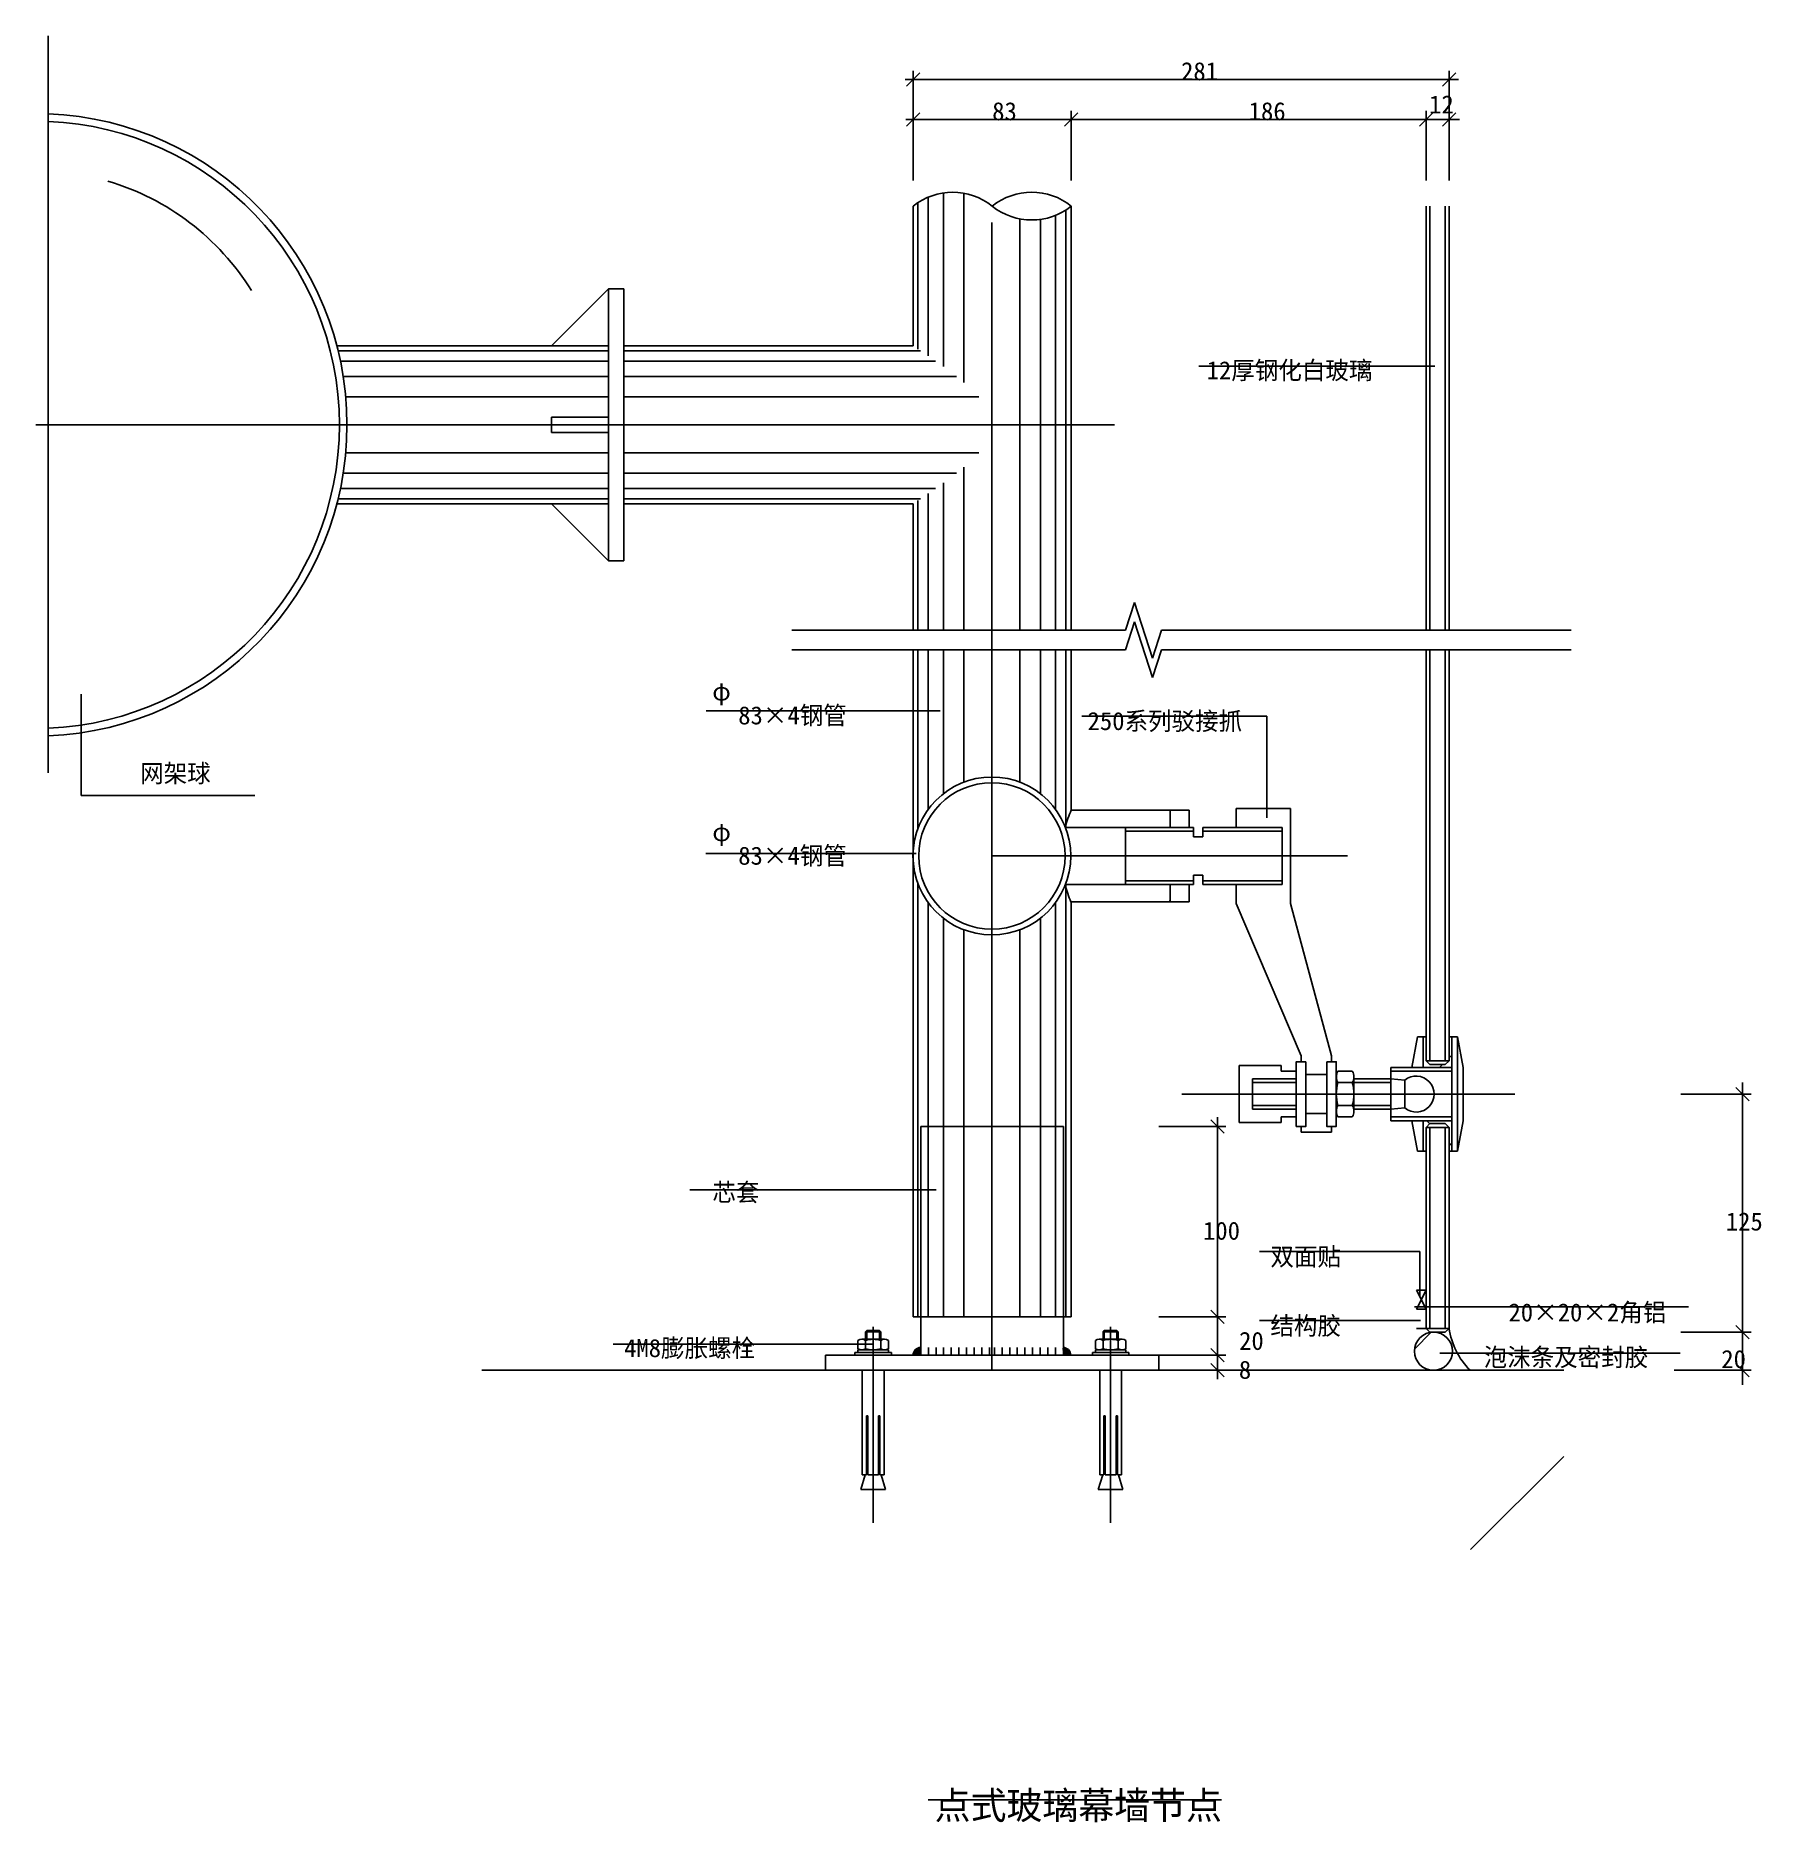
# Model space of a CAD drawing. Header units: metres. Extents: x 2884 to 3790, y 3494 to 4432.
import ezdxf

# ---------------------------------------------------------------- set-up
doc = ezdxf.new("R2010")
doc.units = ezdxf.units.M
for name, color, linetype in [('212', 2, 'Continuous'), ('ASHADE', 1, 'Continuous'), ('图层1', 252, 'Continuous'), ('外形', 3, 'Continuous'), ('文字标注1', 4, 'Continuous'), ('轴线', 6, 'Continuous')]:
    doc.layers.add(name, color=color, linetype=linetype)

# ---------------------------------------------------------------- blocks, each defined once
blk = doc.blocks.new('_ARCHTICK')
at = {"color": 0, "linetype": 'ByBlock'}
blk.add_lwpolyline([(-0.5, -0.5), (0.5, 0.5)], dxfattribs=at)

msp = doc.modelspace()

# ---------------------------------------------------------------- hatches: boundary and pattern name
at = {"layer": '图层1'}
h = msp.add_hatch(dxfattribs=at)
h.set_pattern_fill('ANSI37', scale=15)
h.paths.add_polyline_path([(3627.16, 3890.1), (3627.16, 3906.1), (3625.66, 3906.1), (3625.66, 3893.6), (3623.66, 3891.6), (3615.66, 3891.6), (3613.66, 3893.6), (3613.66, 3906.1), (3612.16, 3906.1), (3612.16, 3890.1)])
h = msp.add_hatch(dxfattribs=at)
h.set_pattern_fill('ANSI37', scale=15)
h.paths.add_polyline_path([(3627.16, 3862.1), (3627.16, 3846.1), (3625.66, 3846.1), (3625.66, 3858.6), (3623.66, 3860.6), (3615.66, 3860.6), (3613.66, 3858.6), (3613.66, 3846.1), (3612.16, 3846.1), (3612.16, 3862.1)])
h = msp.add_hatch(dxfattribs=at)
h.set_pattern_fill('ANSI31', scale=10)
h.paths.add_polyline_path([(3608.66, 3753.1), (3613.66, 3753.1), (3613.66, 3763.1), (3608.66, 3763.1)])
h = msp.add_hatch(dxfattribs=at)
h.set_pattern_fill('AR-SAND')
h.paths.add_polyline_path([(3625.66, 3753.1), (3623.66, 3751.1), (3617.48, 3751.1, -0.41), (3627.48, 3741.1, -0.41), (3617.48, 3731.1), (3636.7, 3731.1, -0.16)])
h = msp.add_hatch(dxfattribs=at)
h.set_pattern_fill('SOLID')
h.paths.add_polyline_path([(3348.33, 3739.1), (3348.33, 3743.1, 0.41), (3344.33, 3739.1)])
h = msp.add_hatch(dxfattribs=at)
h.set_pattern_fill('SOLID')
h.paths.add_polyline_path([(3423, 3743.1, -0.41), (3427, 3739.1), (3423, 3739.1)])
h = msp.add_hatch(dxfattribs=at)
h.set_pattern_fill('ANSI37', scale=30)
h.paths.add_polyline_path([(3627.48, 3741.1, 1), (3607.48, 3741.1, 1)])
h = msp.add_hatch(dxfattribs=at)
h.set_pattern_fill('AR-CONC', scale=10)
h.paths.add_polyline_path([(3442.28, 3731.1), (3329.04, 3731.1), (3329.04, 3676.28), (3327.45, 3676.28), (3329.8, 3668.46), (3316.85, 3668.46), (3319.2, 3676.28), (3317.61, 3676.28), (3317.61, 3731.1), (3117.97, 3731.1), (3117.97, 3636.96), (3685.84, 3636.96), (3685.84, 3731.1), (3453.72, 3731.1), (3453.72, 3676.28), (3452.13, 3676.28), (3454.47, 3668.46), (3441.52, 3668.46), (3443.87, 3676.28), (3442.28, 3676.28)])
h = msp.add_hatch(dxfattribs=at)
h.set_pattern_fill('ANSI31', scale=250)
h.paths.add_polyline_path([(3442.28, 3731.1), (3329.04, 3731.1), (3329.04, 3676.28), (3327.45, 3676.28), (3329.8, 3668.46), (3316.85, 3668.46), (3319.2, 3676.28), (3317.61, 3676.28), (3317.61, 3731.1), (3117.97, 3731.1), (3117.97, 3636.96), (3685.84, 3636.96), (3685.84, 3731.1), (3453.72, 3731.1), (3453.72, 3676.28), (3452.13, 3676.28), (3454.47, 3668.46), (3441.52, 3668.46), (3443.87, 3676.28), (3442.28, 3676.28)])

# ---------------------------------------------------------------- linework, layer by layer
for p, q in [((3630.65, 4408.73), (3340.19, 4408.73)), ((3344.33, 4355.62), (3344.33, 4413.23)), ((3625.66, 4355.62), (3625.66, 4413.23)), ((3344.33, 4355.62), (3344.33, 4392.23)), ((3427.33, 4355.62), (3427.33, 4392.23)), ((3427.33, 4355.62), (3427.33, 4392.23)), ((3613.66, 4355.62), (3613.66, 4392.23)), ((3613.66, 4355.62), (3613.66, 4392.23)), ((3625.66, 4355.62), (3625.66, 4392.23)), ((3340.46, 4387.73), (3427.33, 4387.73)), ((3427.33, 4387.73), (3613.66, 4387.73)), ((3613.66, 4387.73), (3631.21, 4387.73)), ((3346.84, 4344.09), (3346.84, 4267.19)), ((3352.19, 4346.94), (3352.19, 4263.58)), ((3360.23, 4349.19), (3360.23, 4258)), ((3370.94, 4349.02), (3370.94, 4249.73)), ((3400.39, 4335.56), (3400.39, 4119.55)), ((3411.1, 4335.29), (3411.1, 4119.55)), ((3419.13, 4337.44), (3419.13, 4119.55)), ((3424.48, 4340.22), (3424.48, 4119.55)), ((3615.66, 4342.26), (3615.66, 4119.55)), ((3623.66, 4342.26), (3623.66, 4119.55)), ((3184.43, 4266.27), (3042.42, 4266.27)), ((3184.43, 4260.92), (3043.63, 4260.92)), ((3348.2, 4266.27), (3192.43, 4266.27)), ((3356.08, 4260.92), (3192.43, 4260.92)), ((3184.43, 4252.89), (3045.1, 4252.89)), ((3367.06, 4252.89), (3192.43, 4252.89)), ((3184.43, 4242.18), (3046.43, 4242.18)), ((3378.75, 4242.18), (3192.43, 4242.18)), ((3184.43, 4212.73), (3046.43, 4212.73)), ((3378.75, 4212.73), (3192.43, 4212.73)), ((3184.43, 4202.02), (3045.1, 4202.02)), ((3367.06, 4202.02), (3192.43, 4202.02)), ((3370.94, 4205.17), (3370.94, 4119.55)), ((3184.43, 4193.98), (3043.63, 4193.98)), ((3356.08, 4193.98), (3192.43, 4193.98)), ((3360.23, 4196.91), (3360.23, 4119.55)), ((3184.43, 4188.63), (3042.42, 4188.63)), ((3348.2, 4188.63), (3192.43, 4188.63)), ((3346.84, 4187.72), (3346.84, 4119.55)), ((3352.19, 4191.32), (3352.19, 4119.55)), ((3460.5, 4134.09), (3455.75, 4119.55)), ((3460.5, 4134.09), (3469.99, 4105.01)), ((3280.7, 4119.55), (3455.75, 4119.55)), ((3460.5, 4123.93), (3455.75, 4109.39)), ((3460.5, 4123.93), (3469.99, 4094.85)), ((3469.99, 4105.01), (3474.74, 4119.55)), ((3474.74, 4119.55), (3689.81, 4119.55)), ((3280.7, 4109.39), (3455.75, 4109.39)), ((3346.84, 4109.39), (3346.84, 4015.58)), ((3352.19, 4109.39), (3352.19, 4025.53)), ((3360.23, 4109.39), (3360.23, 4033.81)), ((3370.94, 4109.39), (3370.94, 4039.83)), ((3400.39, 4109.39), (3400.39, 4039.83)), ((3411.1, 4109.39), (3411.1, 4033.81)), ((3419.13, 4109.39), (3419.13, 4025.53)), ((3424.48, 4109.39), (3424.48, 4015.58)), ((3469.99, 4094.85), (3474.74, 4109.39)), ((3474.74, 4109.39), (3689.81, 4109.39)), ((3615.66, 4109.39), (3615.66, 3893.6)), ((3623.66, 4109.39), (3623.66, 3893.6)), ((3479.18, 4025.1), (3479.18, 4016.1)), ((3424.08, 4016.1), (3491.47, 4016.1)), ((3455.89, 4016.1), (3455.89, 3986.1)), ((3513.98, 4016.1), (3537.98, 4016.1)), ((3537.98, 4016.1), (3537.98, 3986.1)), ((3455.89, 4014.1), (3491.47, 4014.1)), ((3496.47, 4014.1), (3537.98, 4014.1)), ((3346.84, 3986.63), (3346.84, 3759.1)), ((3423.98, 3986.1), (3491.47, 3986.1)), ((3424.48, 3986.63), (3424.48, 3759.1)), ((3455.89, 3988.1), (3491.47, 3988.1)), ((3496.47, 3988.1), (3537.98, 3988.1)), ((3513.98, 3986.1), (3537.98, 3986.1)), ((3352.19, 3976.68), (3352.19, 3759.1)), ((3419.13, 3976.68), (3419.13, 3759.1)), ((3360.23, 3968.4), (3360.23, 3759.1)), ((3411.1, 3968.4), (3411.1, 3759.1)), ((3370.94, 3962.38), (3370.94, 3759.1)), ((3400.39, 3962.38), (3400.39, 3759.1)), ((3613.66, 3906.1), (3612.16, 3906.1)), ((3627.16, 3906.1), (3625.66, 3906.1)), ((3627.16, 3846.1), (3627.16, 3906.1)), ((3630.16, 3846.1), (3630.16, 3906.1)), ((3625.66, 3893.6), (3613.66, 3893.6)), ((3522.48, 3884.1), (3522.48, 3868.1)), ((3522.48, 3884.1), (3545.48, 3884.1)), ((3595.16, 3888.1), (3627.16, 3888.1)), ((3595.16, 3884.1), (3602.37, 3883.41)), ((3602.37, 3868.8), (3602.37, 3883.41)), ((3522.48, 3882.1), (3545.48, 3882.1)), ((3574.88, 3882.1), (3567.34, 3882.1)), ((3575.74, 3882.1), (3595.16, 3882.1)), ((3747.33, 3876.1), (3784.21, 3876.1)), ((3779.71, 3882.15), (3779.71, 3751.1)), ((3522.48, 3870.1), (3545.48, 3870.1)), ((3522.48, 3868.1), (3545.48, 3868.1)), ((3574.88, 3870.11), (3567.34, 3870.11)), ((3575.74, 3870.1), (3595.16, 3870.1)), ((3595.16, 3868.1), (3602.37, 3868.8)), ((3473.33, 3859.1), (3508.52, 3859.1)), ((3504.02, 3863.89), (3504.02, 3759.1)), ((3595.16, 3864.1), (3627.16, 3864.1)), ((3625.66, 3858.6), (3613.66, 3858.6)), ((3615.66, 3753.1), (3615.66, 3858.6)), ((3623.66, 3753.1), (3623.66, 3858.6)), ((3613.66, 3846.1), (3612.16, 3846.1)), ((3627.16, 3846.1), (3625.66, 3846.1)), ((3613.66, 3763.1), (3608.66, 3773.1)), ((3613.66, 3773.1), (3608.66, 3763.1)), ((3608.66, 3773.1), (3613.66, 3773.1)), ((3608.66, 3763.1), (3613.66, 3763.1)), ((3319.99, 3751.89), (3319.33, 3751.22)), ((3326.66, 3751.89), (3319.99, 3751.89)), ((3327.33, 3751.22), (3326.66, 3751.89)), ((3444, 3751.22), (3444.66, 3751.89)), ((3444.66, 3751.89), (3451.33, 3751.89)), ((3451.33, 3751.89), (3452, 3751.22)), ((3473.33, 3759.1), (3508.52, 3759.1)), ((3473.33, 3759.1), (3508.52, 3759.1)), ((3504.02, 3759.1), (3504.02, 3739.1)), ((3608.66, 3753.1), (3613.66, 3753.1)), ((3625.66, 3753.1), (3613.66, 3753.1)), ((3315.33, 3746.8), (3315.33, 3742.35)), ((3329.32, 3747.37), (3317.33, 3747.37)), ((3327.33, 3751.22), (3319.33, 3751.22)), ((3319.33, 3747.37), (3319.33, 3751.22)), ((3319.33, 3746.8), (3319.33, 3742.35)), ((3319.99, 3747.37), (3319.99, 3751.22)), ((3326.66, 3747.37), (3326.66, 3751.22)), ((3327.32, 3746.8), (3327.32, 3742.35)), ((3327.33, 3747.37), (3327.33, 3751.22)), ((3331.32, 3746.8), (3331.32, 3742.35)), ((3352.33, 3739.1), (3352.33, 3743.1)), ((3356.33, 3739.1), (3356.33, 3743.1)), ((3360.33, 3739.1), (3360.33, 3743.1)), ((3364.33, 3739.1), (3364.33, 3743.1)), ((3368.33, 3739.1), (3368.33, 3743.1)), ((3372.33, 3739.1), (3372.33, 3743.1)), ((3376.33, 3739.1), (3376.33, 3743.1)), ((3380.33, 3739.1), (3380.33, 3743.1)), ((3384.33, 3739.1), (3384.33, 3743.1)), ((3387, 3739.1), (3387, 3743.1)), ((3391, 3739.1), (3391, 3743.1)), ((3395, 3739.1), (3395, 3743.1)), ((3399, 3739.1), (3399, 3743.1)), ((3403, 3739.1), (3403, 3743.1)), ((3407, 3739.1), (3407, 3743.1)), ((3411, 3739.1), (3411, 3743.1)), ((3415, 3739.1), (3415, 3743.1)), ((3419, 3739.1), (3419, 3743.1)), ((3440.01, 3746.8), (3440.01, 3742.35)), ((3442, 3747.37), (3453.99, 3747.37)), ((3444, 3751.22), (3452, 3751.22)), ((3444, 3747.37), (3444, 3751.22)), ((3444, 3746.8), (3444, 3742.35)), ((3444.66, 3747.37), (3444.66, 3751.22)), ((3451.33, 3747.37), (3451.33, 3751.22)), ((3451.99, 3746.8), (3451.99, 3742.35)), ((3452, 3747.37), (3452, 3751.22)), ((3455.99, 3746.8), (3455.99, 3742.35)), ((3747.33, 3751.1), (3784.21, 3751.1)), ((3747.33, 3751.1), (3784.21, 3751.1)), ((3779.71, 3751.1), (3779.71, 3723.51)), ((3332.87, 3740.44), (3313.79, 3740.44)), ((3313.79, 3740.44), (3313.79, 3739.1)), ((3332.87, 3739.1), (3313.79, 3739.1)), ((3331.32, 3741.77), (3315.33, 3741.77)), ((3315.33, 3741.77), (3315.33, 3740.44)), ((3331.32, 3741.77), (3331.32, 3740.44)), ((3332.87, 3740.44), (3332.87, 3739.1)), ((3438.46, 3740.44), (3457.54, 3740.44)), ((3438.46, 3740.44), (3438.46, 3739.1)), ((3438.46, 3739.1), (3457.54, 3739.1)), ((3440.01, 3741.77), (3455.99, 3741.77)), ((3440.01, 3741.77), (3440.01, 3740.44)), ((3455.99, 3741.77), (3455.99, 3740.44)), ((3457.54, 3740.44), (3457.54, 3739.1)), ((3473.33, 3739.1), (3508.52, 3739.1)), ((3473.33, 3739.1), (3508.52, 3739.1)), ((3504.02, 3739.1), (3504.02, 3726.36)), ((3317.61, 3731.1), (3317.61, 3676.28)), ((3329.04, 3731.1), (3329.04, 3676.28)), ((3442.28, 3731.1), (3442.28, 3676.28)), ((3453.72, 3731.1), (3453.72, 3676.28)), ((3473.33, 3731.1), (3508.52, 3731.1)), ((3743.86, 3731.1), (3784.21, 3731.1)), ((3319.77, 3707.17), (3320.47, 3707.17)), ((3319.77, 3707.17), (3319.77, 3676.28)), ((3320.47, 3707.17), (3320.47, 3676.28)), ((3326.88, 3707.17), (3326.19, 3707.17)), ((3326.19, 3707.17), (3326.19, 3676.28)), ((3326.88, 3707.17), (3326.88, 3676.28)), ((3444.45, 3707.17), (3445.14, 3707.17)), ((3444.45, 3707.17), (3444.45, 3676.28)), ((3445.14, 3707.17), (3445.14, 3676.28)), ((3451.55, 3707.17), (3450.86, 3707.17)), ((3450.86, 3707.17), (3450.86, 3676.28)), ((3451.55, 3707.17), (3451.55, 3676.28)), ((3319.2, 3676.28), (3316.85, 3668.46)), ((3329.8, 3668.46), (3316.85, 3668.46)), ((3317.61, 3676.28), (3319.77, 3676.28)), ((3320.47, 3676.28), (3326.19, 3676.28)), ((3326.88, 3676.28), (3329.04, 3676.28)), ((3327.45, 3676.28), (3329.8, 3668.46)), ((3443.87, 3676.28), (3441.52, 3668.46)), ((3441.52, 3668.46), (3454.47, 3668.46)), ((3444.45, 3676.28), (3442.28, 3676.28)), ((3450.86, 3676.28), (3445.14, 3676.28)), ((3453.72, 3676.28), (3451.55, 3676.28)), ((3452.13, 3676.28), (3454.47, 3668.46)), ((3352.2, 3505.67), (3506.17, 3505.67))]:
    msp.add_line(p, q)
msp.add_circle((3617.48, 3741.1), 10)
for centre, radius, start, end in [((2883.69, 4227.45), 163.41, 272.32, 87.68), ((2883.69, 4227.45), 133.41, 31.86, 73.48), ((3480.25, 4000.92), 58.18, 155.44, 164.56), ((3480.25, 4000.92), 58.18, 195.22, 204.17), ((3572.12, 3885.1), 5.63, 147.86, 212.14), ((3570.11, 3885.1), 5.63, 327.86, 0), ((3608.38, 3876.1), 9.46, 230.55, 129.45), ((3587.72, 3876.1), 21.24, 163.61, 196.39), ((3567.34, 3882.1), 0, 0, 64.27), ((3574.88, 3882.1), 0, 115.73, 180), ((3554.5, 3876.1), 21.24, 343.61, 16.39), ((3572.12, 3867.11), 5.63, 147.86, 212.14), ((3570.11, 3867.11), 5.63, 0, 32.14), ((3664.69, 3758.92), 39.46, 188.47, 224.81), ((3317.33, 3743.62), 3.76, 57.86, 122.14), ((3317.33, 3745.53), 3.76, 237.86, 302.14), ((3323.33, 3733.21), 14.16, 73.61, 106.39), ((3319.33, 3746.8), 0, 205.73, 270), ((3323.33, 3755.93), 14.16, 253.61, 286.39), ((3329.32, 3743.62), 3.76, 57.86, 122.14), ((3329.32, 3745.53), 3.76, 237.86, 302.14), ((3348.33, 3739.1), 4, 90, 180), ((3423, 3739.1), 4, 0, 90), ((3442, 3743.62), 3.76, 57.86, 122.14), ((3442, 3745.53), 3.76, 237.86, 302.14), ((3448, 3733.21), 14.16, 73.61, 106.39), ((3448, 3755.93), 14.16, 253.61, 286.39), ((3453.99, 3743.62), 3.76, 57.86, 122.14), ((3451.99, 3746.8), 0, 270, 334.27), ((3453.99, 3745.53), 3.76, 237.86, 302.14)]:
    msp.add_arc(centre, radius, start, end)
at = {"layer": 'ASHADE'}
for p, q in [((3494.36, 4258.22), (3618.14, 4258.22)), ((2907.48, 4032.78), (2907.48, 4086.12)), ((3235.68, 4077.25), (3358.58, 4077.25)), ((3432.9, 4074.43), (3530.08, 4074.43)), ((3530.08, 4074.43), (3530.08, 4021.09)), ((2998.78, 4032.78), (2907.48, 4032.78)), ((3235.53, 4002.33), (3345.87, 4002.33)), ((3227.16, 3825.76), (3356.39, 3825.76)), ((3526.07, 3793.51), (3610.39, 3793.51)), ((3610.39, 3769.64), (3610.39, 3793.51)), ((3751.31, 3764.33), (3607.46, 3764.33)), ((3526.07, 3757.22), (3610.68, 3757.22)), ((3186.82, 3744.81), (3323.56, 3744.81)), ((3746.92, 3740.14), (3620.88, 3740.14))]:
    msp.add_line(p, q, dxfattribs=at)
at = {"layer": '图层1'}
for p, q in [((2890.3, 4431.7), (2890.3, 4044.81)), ((3348.33, 3759.1), (3348.33, 3859.1)), ((3348.33, 3859.1), (3423.33, 3859.1)), ((3423.33, 3759.1), (3423.33, 3859.1))]:
    msp.add_line(p, q, dxfattribs=at)
msp.add_arc((2883.69, 4227.45), 159.41, 272.38, 87.62, dxfattribs=at)
at = {"layer": '外形'}
for p, q in [((3344.33, 4268.87), (3344.33, 4342.26)), ((3427.33, 4119.55), (3427.33, 4342.26)), ((3613.66, 4119.55), (3613.66, 4342.26)), ((3625.66, 4119.55), (3625.66, 4342.26)), ((3184.43, 4298.87), (3154.43, 4268.87)), ((3184.43, 4298.87), (3184.43, 4156.04)), ((3184.43, 4298.87), (3192.43, 4298.87)), ((3192.43, 4298.87), (3192.43, 4156.04)), ((3041.76, 4268.87), (3184.43, 4268.87)), ((3192.43, 4268.87), (3344.33, 4268.87)), ((3154.43, 4231.45), (3184.43, 4231.45)), ((3154.43, 4231.45), (3154.43, 4223.45)), ((3154.43, 4223.45), (3184.43, 4223.45)), ((3041.76, 4186.04), (3184.43, 4186.04)), ((3184.43, 4156.04), (3154.43, 4186.04)), ((3192.43, 4186.04), (3344.33, 4186.04)), ((3344.33, 4119.55), (3344.33, 4186.04)), ((3184.43, 4156.04), (3192.43, 4156.04)), ((3344.33, 3759.1), (3344.33, 4109.39)), ((3427.33, 4025.1), (3427.33, 4109.39)), ((3613.66, 3893.6), (3613.66, 4109.39)), ((3625.66, 3893.6), (3625.66, 4109.39)), ((3427.33, 3759.1), (3427.33, 3977.1)), ((3615.66, 3891.6), (3613.66, 3893.6)), ((3625.66, 3893.6), (3623.66, 3891.6)), ((3615.66, 3891.6), (3623.66, 3891.6)), ((3615.66, 3860.6), (3613.66, 3858.6)), ((3613.66, 3858.6), (3613.66, 3753.1)), ((3615.66, 3860.6), (3623.66, 3860.6)), ((3625.66, 3858.6), (3623.66, 3860.6)), ((3625.66, 3858.6), (3625.66, 3753.1)), ((3344.33, 3759.1), (3427.33, 3759.1)), ((3348.33, 3739.1), (3348.33, 3759.1)), ((3423.33, 3739.1), (3423.33, 3759.1)), ((3615.66, 3751.1), (3613.66, 3753.1)), ((3625.66, 3753.1), (3623.66, 3751.1)), ((3615.66, 3751.1), (3623.66, 3751.1)), ((3298.33, 3739.1), (3473.33, 3739.1)), ((3298.33, 3731.1), (3298.33, 3739.1)), ((3473.33, 3731.1), (3473.33, 3739.1)), ((3117.97, 3731.1), (3685.84, 3731.1))]:
    msp.add_line(p, q, dxfattribs=at)
for radius in [41.43, 38.43]:
    msp.add_circle((3385.66, 4001.1), radius, dxfattribs=at)
at = {"layer": '文字标注1'}
for p, q in [((3427.33, 4025.1), (3489.18, 4025.1)), ((3489.18, 4025.1), (3489.18, 4016.1)), ((3513.98, 4026.1), (3542.48, 4026.1)), ((3513.98, 4026.1), (3513.98, 4016.1)), ((3542.48, 4026.1), (3542.48, 3976.1)), ((3491.47, 4016.1), (3491.47, 4011.1)), ((3496.47, 4016.1), (3513.98, 4016.1)), ((3496.47, 4016.1), (3496.47, 4011.1)), ((3491.47, 4011.1), (3496.47, 4011.1)), ((3479.18, 3986.1), (3479.18, 3977.1)), ((3489.18, 3986.1), (3489.18, 3977.1)), ((3491.47, 3991.1), (3491.47, 3986.1)), ((3491.47, 3991.1), (3496.47, 3991.1)), ((3496.47, 3991.1), (3496.47, 3986.1)), ((3496.47, 3986.1), (3513.98, 3986.1)), ((3513.98, 3986.1), (3513.98, 3976.1)), ((3427.16, 3977.1), (3489.18, 3977.1)), ((3479.18, 3977.64), (3478.65, 3977.1)), ((3547.98, 3896.1), (3513.98, 3976.1)), ((3563.98, 3896.1), (3542.48, 3976.1)), ((3606.16, 3890.1), (3609.16, 3906.1)), ((3612.16, 3906.1), (3609.16, 3906.1)), ((3612.16, 3906.1), (3612.16, 3890.1)), ((3627.16, 3906.1), (3630.16, 3906.1)), ((3633.16, 3890.1), (3630.16, 3906.1)), ((3547.98, 3893.1), (3547.98, 3896.1)), ((3563.98, 3893.1), (3563.98, 3896.1)), ((3515.48, 3891.1), (3515.48, 3861.1)), ((3537.48, 3891.1), (3515.48, 3891.1)), ((3537.48, 3888.1), (3537.48, 3891.1)), ((3545.48, 3888.1), (3537.48, 3888.1)), ((3550.48, 3886.4), (3561.48, 3886.4)), ((3574.88, 3888.09), (3567.34, 3888.09)), ((3575.74, 3867.11), (3575.74, 3885.1)), ((3575.74, 3884.1), (3595.16, 3884.1)), ((3595.16, 3890.1), (3627.16, 3890.1)), ((3595.16, 3862.1), (3595.16, 3890.1)), ((3633.16, 3862.1), (3633.16, 3890.1)), ((3550.48, 3865.81), (3561.48, 3865.81)), ((3574.88, 3864.12), (3567.34, 3864.12)), ((3575.74, 3868.1), (3595.16, 3868.1)), ((3537.48, 3861.1), (3515.48, 3861.1)), ((3545.48, 3864.1), (3537.48, 3864.1)), ((3537.48, 3864.1), (3537.48, 3861.1)), ((3547.98, 3856.1), (3547.98, 3859.1)), ((3547.98, 3856.1), (3563.98, 3856.1)), ((3563.98, 3856.1), (3563.98, 3859.1)), ((3595.16, 3862.1), (3627.16, 3862.1)), ((3609.16, 3846.1), (3606.16, 3862.1)), ((3612.16, 3846.1), (3612.16, 3862.1)), ((3630.16, 3846.1), (3633.16, 3862.1)), ((3612.16, 3846.1), (3609.16, 3846.1)), ((3627.16, 3846.1), (3630.16, 3846.1))]:
    msp.add_line(p, q, dxfattribs=at)
for points in [[(3550.48, 3893.1), (3545.48, 3893.1), (3545.48, 3859.1), (3550.48, 3859.1)], [(3561.48, 3893.1), (3566.48, 3893.1), (3566.48, 3859.1), (3561.48, 3859.1)]]:
    msp.add_lwpolyline(points, close=True, dxfattribs=at)
for centre, radius, start, end in [((3365.08, 4316.34), 33.2, 51.32, 128.68), ((3406.58, 4316.34), 33.2, 51.32, 128.68), ((3406.58, 4368.18), 33.2, 231.32, 308.68), ((3570.11, 3885.1), 5.63, 0, 32.14), ((3570.11, 3867.11), 5.63, 327.86, 0)]:
    msp.add_arc(centre, radius, start, end, dxfattribs=at)
at = {"layer": '轴线'}
for p, q in [((3385.66, 3731.1), (3385.66, 4333.59)), ((2883.69, 4227.45), (3450.07, 4227.45)), ((3572.39, 4001.1), (3385.66, 4001.1)), ((3485.34, 3876.1), (3660.17, 3876.1)), ((3323.33, 3753.93), (3323.33, 3651.05)), ((3448, 3753.93), (3448, 3651.05))]:
    msp.add_line(p, q, dxfattribs=at)

# ---------------------------------------------------------------- block references
at = {"xscale": 7, "yscale": 7, "zscale": 7}
for p, rotation in [((3344.33, 4408.73), 180), ((3344.33, 4387.73), 180), ((3427.33, 4387.73), 180), ((3613.66, 4387.73), 180), ((3779.71, 3876.1), 90), ((3504.02, 3859.1), 90), ((3504.02, 3759.1), 270), ((3504.02, 3759.1), 90), ((3779.71, 3751.1), 270), ((3779.71, 3751.1), 90), ((3504.02, 3739.1), 270), ((3504.02, 3739.1), 90), ((3504.02, 3731.1), 270), ((3779.71, 3731.1), 270)]:
    msp.add_blockref('_ARCHTICK', p, dxfattribs=dict(at, rotation=rotation))
for p in [(3625.66, 4408.73), (3427.33, 4387.73), (3613.66, 4387.73), (3625.66, 4387.73)]:
    msp.add_blockref('_ARCHTICK', p, dxfattribs=at)

# ---------------------------------------------------------------- texts
at = {"char_height": 9.5, "attachment_point": 1}
for s, insert in [('\\A1;281', (3484.99, 4417.83)), ('\\A1;12', (3615.2, 4400.39)), ('\\A1;83', (3385.83, 4396.83)), ('\\A1;186', (3520.49, 4396.83)), ('\\A1;100', (3496.52, 3809.1)), ('\\A1;125', (3770.96, 3813.96)), ('\\A1;20', (3515.45, 3751.28)), ('\\A1;8', (3515.32, 3736.13)), ('\\A1;20', (3768.59, 3741.74))]:
    msp.add_mtext(s, dxfattribs=dict(at, insert=insert))
at = {"layer": '212'}
for p in [(3238.82, 4082.71), (3238.86, 4008.89)]:
    msp.add_text('φ', height=9.5, dxfattribs=at).set_placement(p)
at = {"layer": 'ASHADE', "attachment_point": 1}
for s, insert, char_height in [('12厚钢化白玻璃', (3498.41, 4260.81), 9.5), ('83×4钢管', (3252.49, 4079.67), 9.5), ('250系列驳接抓', (3435.9, 4076.68), 9.5), ('网架球', (2938.51, 4049.22), 9.5), ('83×4钢管', (3252.49, 4006), 9.5), ('芯套', (3238.94, 3829.29), 9.5), ('双面贴', (3531.88, 3795.54), 9.5), ('20×20×2角铝', (3656.86, 3766.21), 9.5), ('结构胶', (3531.88, 3759.25), 9.5), ('4M8膨胀螺栓', (3192.58, 3747.51), 9.5), ('泡沫条及密封胶', (3643.79, 3742.71), 9.5), ('点式玻璃幕墙节点', (3355.61, 3509.93), 14.5)]:
    msp.add_mtext(s, dxfattribs=dict(at, insert=insert, char_height=char_height))

doc.saveas('drawing.dxf')
